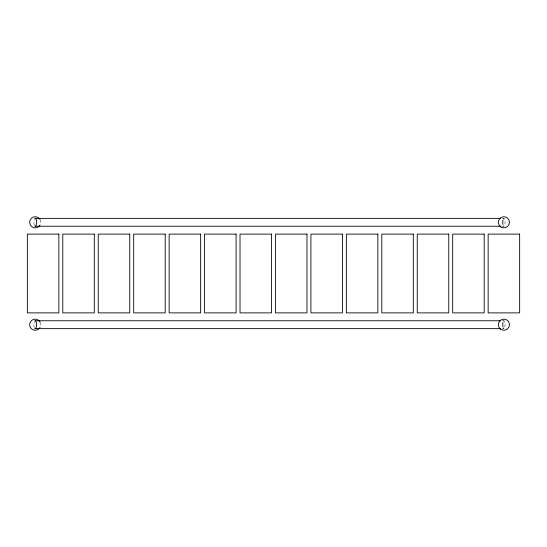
<?xml version="1.0" encoding="UTF-8"?>
<svg xmlns="http://www.w3.org/2000/svg" width="547" height="547" viewBox="0 0 547 547"><rect width="100%" height="100%" fill="white"/><g stroke="black" fill="none" stroke-linecap="round" stroke-linejoin="round"><path stroke-width="0.41" stroke-dasharray="2.73 2.05" d="M502.214 218.362L503.896 218.362M502.214 226.239L503.896 226.239M502.214 320.761L503.896 320.761M502.214 328.638L503.896 328.638M40.341 322.484A5.573 5.573 0 0 1 40.341 326.915M40.293 219.99A5.573 5.573 0 0 1 40.341 224.516M503.274 321.404A3.938 1.135 -90 0 1 504.806 322.32A3.938 1.135 -90 0 1 504.642 327.667A3.938 1.135 -90 0 1 503.09 327.482M34.29 327.482A3.938 1.326 -90 0 1 34.29 321.916M503.09 219.518A3.938 1.135 -90 0 1 504.642 219.333A3.938 1.135 -90 0 1 504.806 224.68A3.938 1.135 -90 0 1 503.274 225.596M34.29 225.084A3.938 1.326 -90 0 1 34.29 219.518"/><path stroke-width="0.82" d="M35.227 218.362L500.532 218.362M35.227 226.239L500.532 226.239M35.227 320.761L500.532 320.761M35.227 328.638L500.532 328.638M40.095 327.4A5.573 5.573 0 0 1 31.671 328.986A5.573 5.573 0 0 1 31.671 320.412A5.573 5.573 0 0 1 40.095 321.998M40.095 225.002A5.573 5.573 0 0 1 31.671 226.588A5.573 5.573 0 0 1 31.671 218.014A5.573 5.573 0 0 1 40.095 219.6M502.946 326.853A3.938 1.135 -90 0 1 502.946 322.545M34.741 321.034A3.938 1.326 -90 0 1 36.553 324.699A3.938 1.326 -90 0 1 34.741 328.364M502.946 224.455A3.938 1.135 -90 0 1 502.946 220.147M34.741 218.636A3.938 1.326 -90 0 1 36.553 222.301A3.938 1.326 -90 0 1 34.741 225.966M58.857 234.116L27.35 234.116L27.35 312.884L58.857 312.884L58.857 234.116M94.303 234.116L62.796 234.116L62.796 312.884L94.303 312.884L94.303 234.116M129.748 234.116L98.241 234.116L98.241 312.884L129.748 312.884L129.748 234.116M165.194 234.116L133.687 234.116L133.687 312.884L165.194 312.884L165.194 234.116M200.64 234.116L169.132 234.116L169.132 312.884L200.64 312.884L200.64 234.116M236.085 234.116L204.578 234.116L204.578 312.884L236.085 312.884L236.085 234.116M271.531 234.116L240.024 234.116L240.024 312.884L271.531 312.884L271.531 234.116M306.976 234.116L275.469 234.116L275.469 312.884L306.976 312.884L306.976 234.116M342.422 234.116L310.915 234.116L310.915 312.884L342.422 312.884L342.422 234.116M377.868 234.116L346.36 234.116L346.36 312.884L377.868 312.884L377.868 234.116M413.313 234.116L381.806 234.116L381.806 312.884L413.313 312.884L413.313 234.116M448.759 234.116L417.252 234.116L417.252 312.884L448.759 312.884L448.759 234.116M484.204 234.116L452.697 234.116L452.697 312.884L484.204 312.884L484.204 234.116M519.65 234.116L488.143 234.116L488.143 312.884L519.65 312.884L519.65 234.116M501.114 227.121A5.573 5.573 0 0 0 509.469 222.301A5.573 5.573 0 0 0 501.114 217.48A5.573 5.573 0 0 0 501.114 227.121M500.628 329.212A5.573 5.573 0 0 0 509.435 325.274A5.573 5.573 0 0 0 501.626 319.612A5.573 5.573 0 0 0 500.628 329.212"/></g></svg>
